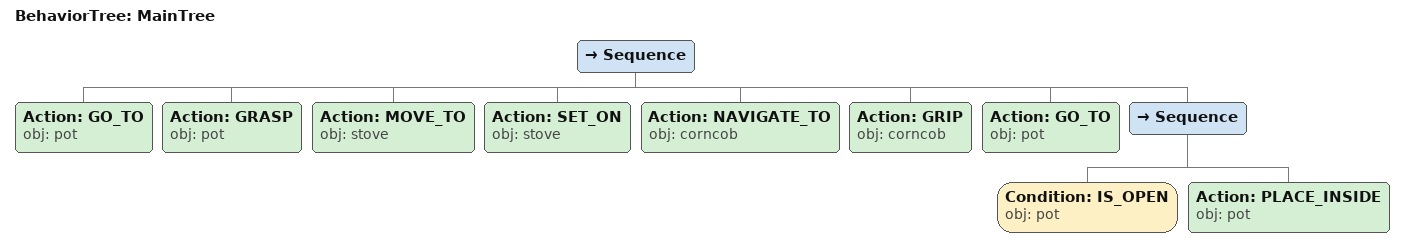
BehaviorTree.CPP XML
<root main_tree_to_execute="MainTree">
  <BehaviorTree ID="MainTree">
    <Sequence>
      <!-- Go to pot -->
      <Action ID="GO_TO" obj="pot" />
      <!-- Grasp pot -->
      <Action ID="GRASP" obj="pot" />
      <!-- Move to stove -->
      <Action ID="MOVE_TO" obj="stove" />
      <!-- Set on stove -->
      <Action ID="SET_ON" obj="stove" />
      <!-- Navigate to corncob -->
      <Action ID="NAVIGATE_TO" obj="corncob" />
      <!-- Grip corncob -->
      <Action ID="GRIP" obj="corncob" />
      <!-- Go to pot -->
      <Action ID="GO_TO" obj="pot" />
      <Sequence>
        <!-- Check pot is open before PLACE_INSIDE -->
        <Condition ID="IS_OPEN" obj="pot" />
        <!-- Place inside pot -->
        <Action ID="PLACE_INSIDE" obj="pot" />
      </Sequence>
    </Sequence>
  </BehaviorTree>
</root>
